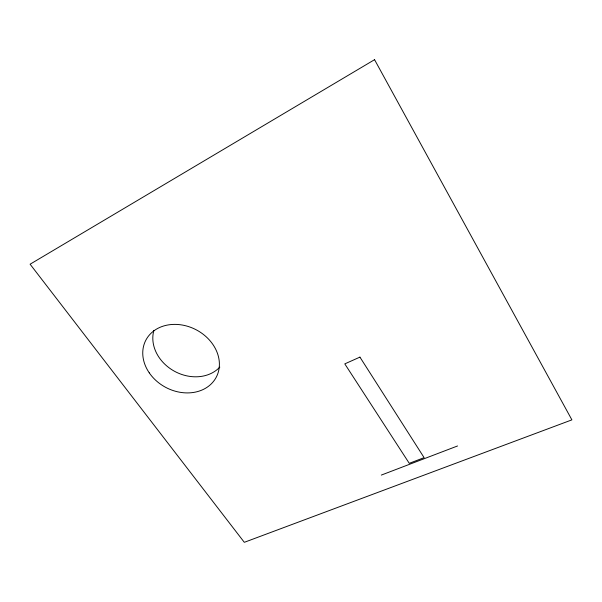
<?xml version="1.0" encoding="UTF-8"?>
<svg xmlns="http://www.w3.org/2000/svg" width="602" height="602" viewBox="0 0 602 602"><rect width="100%" height="100%" fill="white"/><g stroke="black" fill="none" stroke-linecap="round" stroke-linejoin="round"><path stroke-width="0.9" d="M381.322 475.083L457.55 445.969M219.798 367.115A38.46 31.898 28.1 0 1 174.181 371.095A38.46 31.898 28.1 0 1 153.886 330.415M374.557 59.681L30.1 264.203L244.307 542.319L571.9 419.865L374.557 59.681M359.928 357.121L344.788 363.879L409.27 463.322L424.109 457.648L359.928 357.121M149.251 372.826A39.77 32.568 27.8 0 0 215.471 378.583A39.77 32.568 27.8 0 0 178.508 324.546A39.77 32.568 27.8 0 0 149.251 372.826"/></g></svg>
